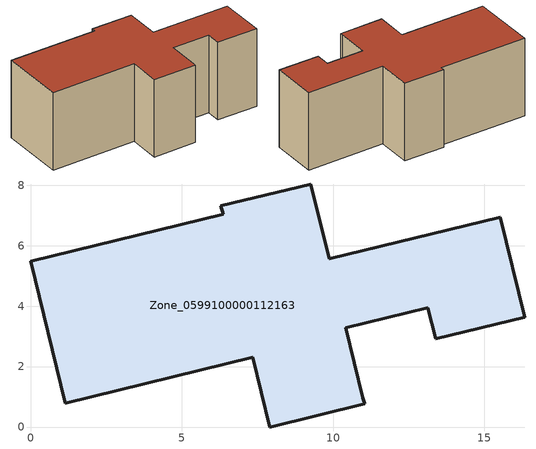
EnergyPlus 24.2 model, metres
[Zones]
Zone_0599100000112163
 floor ground (C_G): 10.42,3.28 10.98,0.97 11.04,0.77 7.9,0 7.34,2.3 1.15,0.78 0,5.48 6.36,7.03 6.29,7.32 9.26,8.04 9.87,5.56 15.53,6.94 16.34,3.63 13.4,2.92 13.14,3.95 z0
 wall outside (C_F): 0,5.48 1.15,0.78 7.34,2.3 7.9,0 11.04,0.77 10.98,0.97 10.42,3.28 13.14,3.95 13.4,2.92 16.34,3.63 15.53,6.94 9.87,5.56 9.26,8.04 6.29,7.32 6.36,7.03 0,5.48 z0:5.92
 roof outside (C_R): 9.26,8.04 6.29,7.32 6.36,7.03 0,5.48 1.15,0.78 7.34,2.3 7.9,0 11.04,0.77 10.98,0.97 10.42,3.28 13.14,3.95 13.4,2.92 16.34,3.63 15.53,6.94 9.87,5.56 z5.92
[BUILDING]
Pand.0599100000112163: North Axis=0; Terrain=City; Loads Convergence Tolerance Value=0.04; Temperature Convergence Tolerance Value=0.4; Solar Distribution=FullExterior; Maximum Number of Warmup Days=25; Minimum Number of Warmup Days=1
[Site:Location]
Rotterdam.The.Hague.AP_ZH_NLD Design_Conditions: Latitude=51.96; Longitude=4.45; Time Zone=1; Elevation=-4.5
[SITE:GROUNDTEMPERATURE:BUILDINGSURFACE]
18, 18, 18, 18, 18, 18, 18, 18, 18, 18, 18, 18
[MATERIAL] Thermal Absorptance=0.9; Solar Absorptance=0.7; Visible Absorptance=0.7
Name | Roughness | Thickness | Conductivity | Density | Specific Heat
G.TI.1965-1974 | MediumSmooth | 0.15 | 0.882353 | 540 | 1210
F.TI.1965-1974 | Rough | 0.3 | 0.697674 | 1920 | 840
R.TI.1965-1974 | MediumRough | 0.2 | 0.232558 | 1500 | 1000
[CONSTRUCTION]
C_G: G.TI.1965-1974
C_F: F.TI.1965-1974
C_R: R.TI.1965-1974
[ZONE]
Zone_0599100000112163: Type=1; Multiplier=1; Ceiling Height=Autocalculate; Volume=Autocalculate; Floor Area=autocalculate; Part of Total Floor Area=Yes
[ZONEINFILTRATION:DESIGNFLOWRATE]
Infil_Zone_0599100000112163: Zone or ZoneList or Space or SpaceList=Zone_0599100000112163; Schedule=AlwaysOn; Design Flow Rate Calculation Method=Flow/Area; Flow Rate per Floor Area=0.003; Constant Term Coefficient=1; Temperature Term Coefficient=0; Velocity Term Coefficient=0; Velocity Squared Term Coefficient=0
[HVACTEMPLATE:ZONE:IDEALLOADSAIRSYSTEM]
Zone_0599100000112163: Maximum Heating Supply Air Temperature=50; Minimum Cooling Supply Air Temperature=13; Maximum Heating Supply Air Humidity Ratio=0.0156; Minimum Cooling Supply Air Humidity Ratio=0.0077; Heating Limit=NoLimit; Cooling Limit=NoLimit; Dehumidification Control Type=ConstantSensibleHeatRatio; Cooling Sensible Heat Ratio=0.7; Dehumidification Setpoint=60; Humidification Control Type=None; Humidification Setpoint=30; Outdoor Air Method=None; Outdoor Air Flow Rate per Person=0.00944; Outdoor Air Flow Rate per Zone Floor Area=0; Outdoor Air Flow Rate per Zone=0; Demand Controlled Ventilation Type=None; Outdoor Air Economizer Type=NoEconomizer; Heat Recovery Type=None; Sensible Heat Recovery Effectiveness=0.7; Latent Heat Recovery Effectiveness=0.65
[ZONECONTROL:THERMOSTAT]
ThermostatControl_Zone_0599100000112163: Zone or ZoneList=Zone_0599100000112163; Control Type Schedule=DualSetpointControlType; Control 1=Thermostat_Zone_0599100000112163; Temperature Difference Between Cutout And Setpoint=0
[THERMOSTATSETPOINT:DUALSETPOINT]
Thermostat_Zone_0599100000112163: Heating Setpoint Temperature Schedule=HeatingSetpoint_Zone_0599100000112163; Cooling Setpoint Temperature Schedule=CoolingSetpoint_Zone_0599100000112163
[SCHEDULE:COMPACT]
HeatingSetpoint_Zone_0599100000112163: Through: 12/31, For: AllDays, Until: 24:00, 21
CoolingSetpoint_Zone_0599100000112163: Through: 12/31, For: AllDays, Until: 24:00, 24
DualSetpointControlType: Through: 12/31, For: AllDays, Until: 24:00, 4
AlwaysOn: Through: 12/31, For: AllDays, Until: 24:00, 1
